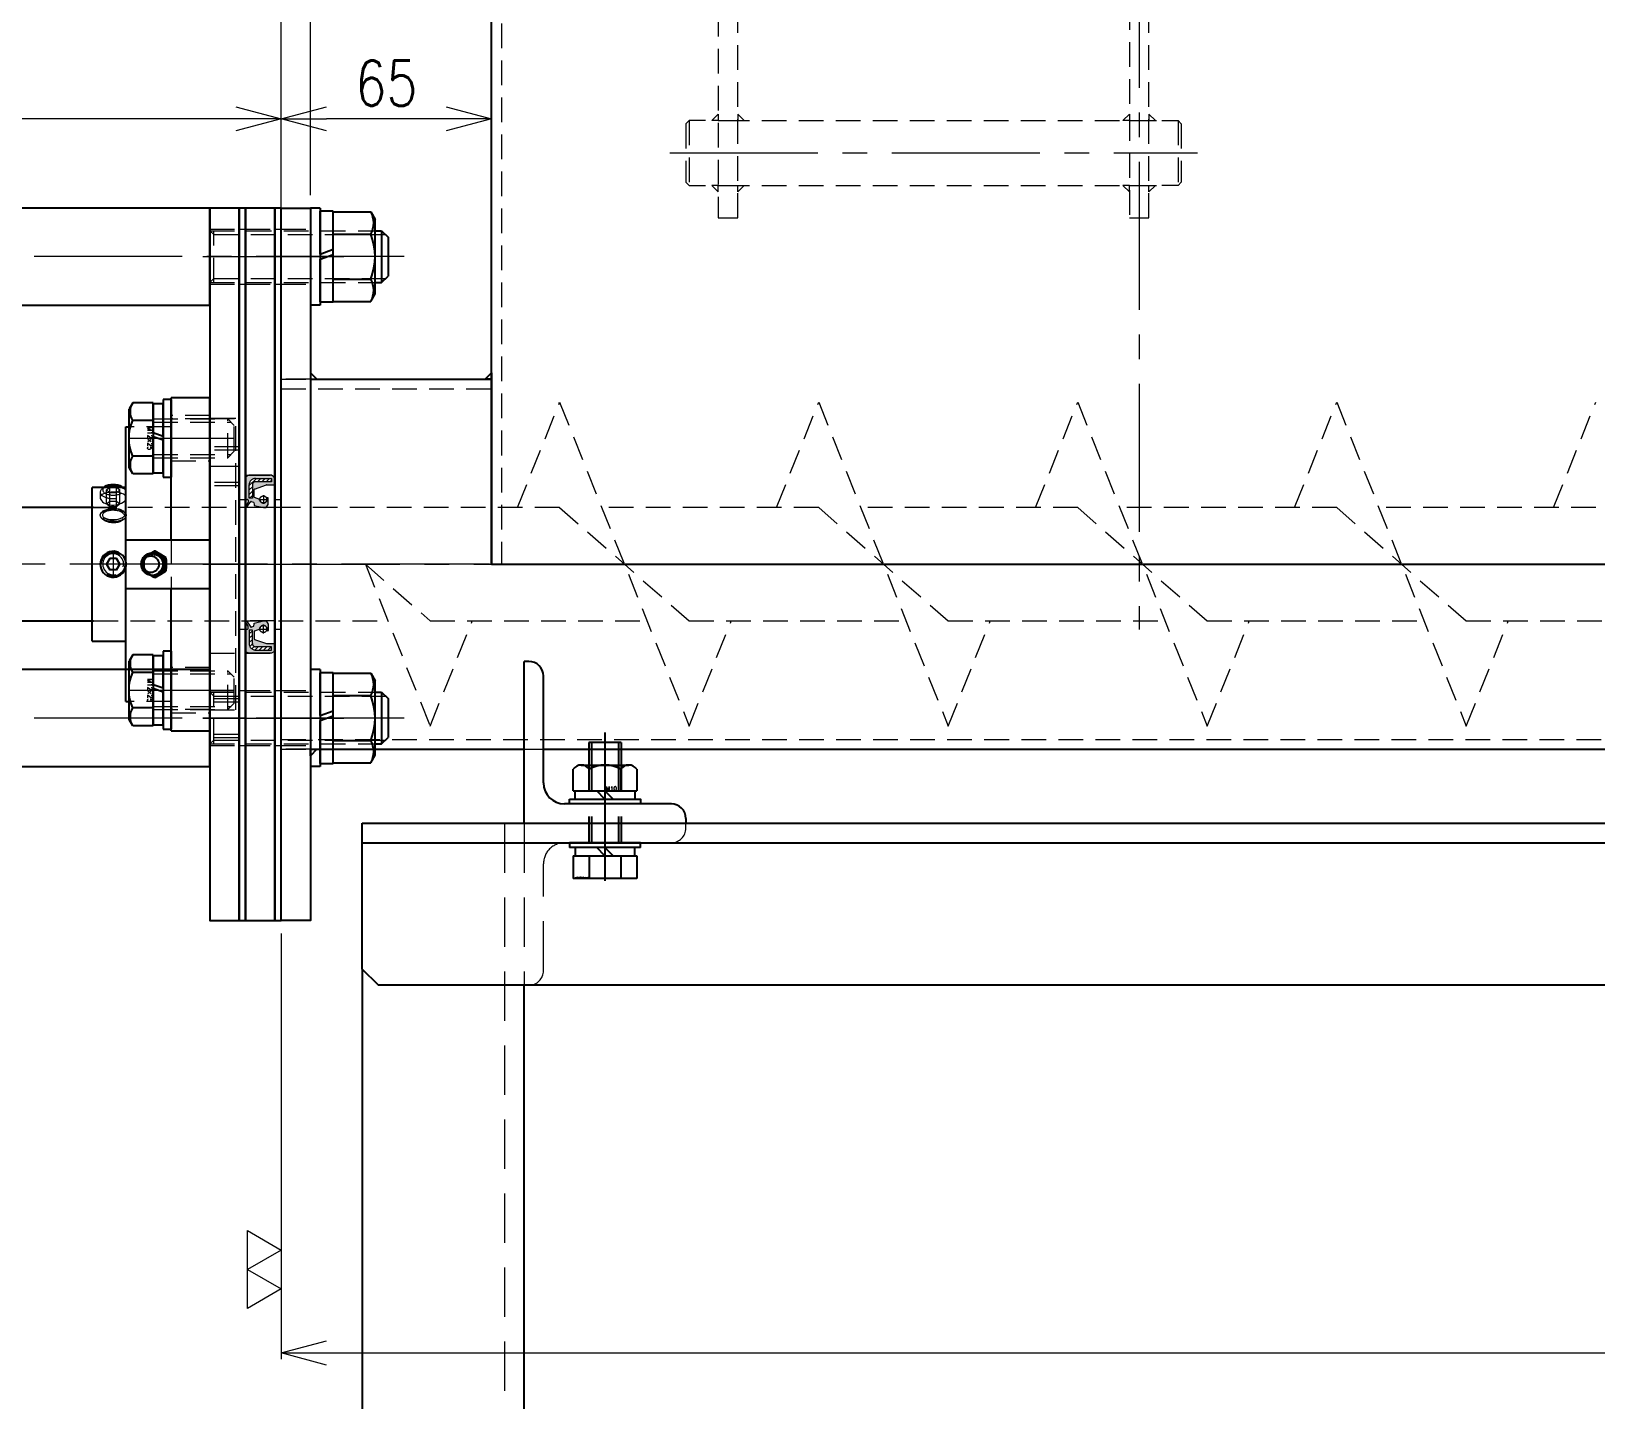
# Model space of a CAD drawing. Header units: millimetres. Extents: x 0 to 38884, y -3675 to 8056.
# Drawn here: x 25229.5 to 25712.7, y 6772.7 to 7195.3 of the extents above; entities that cross this region are included whole.
import ezdxf

# ---------------------------------------------------------------- set-up
doc = ezdxf.new("R2010")
doc.units = ezdxf.units.MM
doc.header["$LTSCALE"] = 2.4
doc.header["$PDMODE"] = 99
doc.header["$PDSIZE"] = 1
for name, pattern in [('CENTER2', [28.575, 19.05, -3.175, 3.175, -3.175]), ('HIDDEN', [9.525, 6.35, -3.175]), ('HIDDEN2', [4.7625, 3.175, -1.5875])]:
    doc.linetypes.add(name, pattern=pattern)
for name, color, linetype, lineweight in [('01_外形線', 7, 'Continuous', 25), ('02_細線', 5, 'Continuous', 13), ('03_かくれ線', 6, 'HIDDEN2', 13), ('04_HIDDEN', 2, 'HIDDEN', 13), ('04_中心線', 1, 'CENTER2', 9), ('05_CENTER', 4, 'CENTER2', 13), ('07_寸法線', 3, 'Continuous', 9)]:
    doc.layers.add(name, color=color, linetype=linetype, lineweight=lineweight)
doc.layers.add('10_DRAFT', color=8, linetype='Continuous', lineweight=0, plot=False)
doc.styles.add('KSS_TXT', font='txt.shx', dxfattribs={"bigfont": 'extfont2.shx'})
doc.styles.add('KSS_TXT_L', font='txt.shx', dxfattribs={"height": 3, "bigfont": 'extfont2.shx'})
doc.styles.get("Standard").update_dxf_attribs({"font": 'txt.shx', "bigfont": 'extfont2.shx'})
doc.styles.add('寸法用', font='simplex.shx', dxfattribs={"width": 0.8, "bigfont": '@extfont2.shx'})
doc.dimstyles.new('機械製図用', dxfattribs={"dimtxt": 3.5, "dimasz": 3.5, "dimexe": 2, "dimexo": 0, "dimgap": 1.2, "dimtad": 1, "dimdsep": 46, "dimtxsty": '寸法用', "dimblk": 'OPEN30', "dimcen": 0, "dimclrd": 256, "dimclre": 256, "dimclrt": 7, "dimazin": 2, "dimtm": 1e-09, "dimtfac": 0.75, "dimtmove": 0, "dimatfit": 3, "dimldrblk": 'OPEN30', "dimfxl": 1, "dimlwd": -1, "dimlwe": -1, "dimarcsym": 0})
pattern_1 = [(225, (33244.3847, 7432.2102), (0.67351921, -0.67351921), [])]

# ---------------------------------------------------------------- blocks, each defined once
blk = doc.blocks.new('_Open30')
at = {"color": 0, "linetype": 'ByBlock', "lineweight": -2}
for p, q in [((-1, 0.268), (0, 0)), ((0, 0), (-1, -0.268)), ((0, 0), (-1, 0))]:
    blk.add_line(p, q, dxfattribs=at)
blk = doc.blocks.new('*D1079')
at = {"layer": '07_寸法線', "transparency": 16777216}
for p, q in [((25371.71, 7271.13), (25371.71, 7166.26)), ((25306.71, 7140.72), (25306.71, 7170.26)), ((25357.71, 7168.26), (25320.71, 7168.26))]:
    blk.add_line(p, q, dxfattribs=at)
at = {"layer": 'Defpoints', "color": 0, "transparency": 16777216}
for p in [(25371.71, 7271.13), (25306.71, 7168.26), (25306.71, 7140.72)]:
    blk.add_point(p, dxfattribs=at)
at = {"layer": '07_寸法線', "transparency": 16777216, "xscale": 14, "yscale": 14, "zscale": 14, "rotation": 180}
blk.add_blockref('_Open30', (25306.71, 7168.26), dxfattribs=at)
at = {"layer": '07_寸法線', "transparency": 16777216, "xscale": 14, "yscale": 14, "zscale": 14}
blk.add_blockref('_Open30', (25371.71, 7168.26), dxfattribs=at)
at = {"layer": '07_寸法線', "color": 7, "transparency": 16777216, "insert": (25339.21, 7179.26), "char_height": 14, "attachment_point": 5, "style": '寸法用'}
blk.add_mtext('65', dxfattribs=at)
blk = doc.blocks.new('*D1097')
at = {"layer": '07_寸法線', "transparency": 16777216}
for p, q in [((24992.71, 7049.72), (24992.71, 7170.26)), ((25292.71, 7168.26), (25006.71, 7168.26)), ((25306.71, 7142.72), (25306.71, 7170.26))]:
    blk.add_line(p, q, dxfattribs=at)
at = {"layer": 'Defpoints', "color": 0, "transparency": 16777216}
for p in [(24992.71, 7168.26), (25306.71, 7140.72), (24992.71, 7047.72)]:
    blk.add_point(p, dxfattribs=at)
at = {"layer": '07_寸法線', "transparency": 16777216, "xscale": 14, "yscale": 14, "zscale": 14, "rotation": 180}
blk.add_blockref('_Open30', (24992.71, 7168.26), dxfattribs=at)
at = {"layer": '07_寸法線', "transparency": 16777216, "xscale": 14, "yscale": 14, "zscale": 14}
blk.add_blockref('_Open30', (25306.71, 7168.26), dxfattribs=at)
at = {"layer": '07_寸法線', "color": 7, "transparency": 16777216, "insert": (25149.71, 7179.26), "char_height": 14, "attachment_point": 5, "style": '寸法用'}
blk.add_mtext('314', dxfattribs=at)
blk = doc.blocks.new('A$C1A3C2C0C_1_1_1')
at = {"color": 0}
for p, q in [((-9.81, 11), (9.81, 11)), ((-9.81, 4), (-9.81, 11)), ((-4.91, 4), (-4.91, 11)), ((4.91, 4), (4.91, 11)), ((9.81, 4), (9.81, 11)), ((-11, 1.5), (11, 1.5)), ((-11, 1.5), (-11, 0)), ((9.81, 4), (-9.81, 4)), ((-9.25, 4), (-9.25, 1.5)), ((0, 1.5), (-2.5, 4)), ((0, 4), (2.5, 1.5)), ((9.25, 1.5), (9.25, 4)), ((11, 0), (11, 1.5)), ((-11, 0), (11, 0))]:
    blk.add_line(p, q, dxfattribs=at)
at = {"color": 0, "linetype": 'CENTER2'}
blk.add_line((0, -34), (0, 14), dxfattribs=at)
at = {"color": 0, "linetype": 'HIDDEN'}
for p, q in [((-5, -31), (-5, 0)), ((-4.19, -31), (-4.19, 0)), ((4.19, -31), (4.19, 0)), ((5, -31), (5, 0)), ((-5, -31), (5, -31))]:
    blk.add_line(p, q, dxfattribs=at)
at = {"layer": '10_DRAFT', "style": 'KSS_TXT_L'}
blk.add_text('BT-M10x35L,SW,PW', height=0.3, dxfattribs=at).set_placement((5.1, 10.66))
blk = doc.blocks.new('M10Nza_1_1_1')
at = {"color": 0}
for p, q in [((-9.8, 4), (-9.8, 10.69)), ((-7.35, 12), (7.35, 12)), ((-4.9, 4), (-4.9, 10.69)), ((4.9, 10.69), (4.9, 4)), ((9.8, 10.69), (9.8, 4)), ((-9.8, 4), (9.8, 4)), ((-9.2, 1.5), (-9.2, 4)), ((0, 1.5), (-2.5, 4)), ((0, 4), (2.5, 1.5)), ((9.2, 4), (9.2, 1.5))]:
    blk.add_line(p, q, dxfattribs=at)
at = {"color": 0, "linetype": 'CENTER2'}
blk.add_line((0, 12), (0, 0), dxfattribs=at)
at = {"color": 0}
blk.add_lwpolyline([(-11, 1.5), (11, 1.5), (11, 0), (-11, 0)], close=True, dxfattribs=at)
for centre, radius, start, end in [((-7.35, 9.06), 2.94, 33.626, 146.374), ((0, 2.2), 9.8, 60, 120), ((7.35, 9.06), 2.94, 33.626, 146.374)]:
    blk.add_arc(centre, radius, start, end, dxfattribs=at)
at = {"layer": '10_DRAFT', "style": 'KSS_TXT'}
blk.add_text('M10', height=1.25, dxfattribs=at).set_placement((0.26, 4.12))
blk = doc.blocks.new('KK015066_54_5_1')
for p, q in [((1.5, 50), (0, 50)), ((0, 0), (0, 50)), ((6, 12.5), (6, 45.5)), ((45.5, 6), (12.5, 6)), ((0, 0), (50, 0)), ((50, 1.5), (50, 0))]:
    blk.add_line(p, q)
for centre, radius, start, end in [((1.5, 45.5), 4.5, 0, 90), ((12.5, 12.5), 6.5, 180, 270), ((45.5, 1.5), 4.5, 0, 90)]:
    blk.add_arc(centre, radius, start, end)
at = {"flags": 3}
blk.add_attdef('PARAM', (0, 0), '', height=1, dxfattribs=at)
blk = doc.blocks.new('A$C524B3920_1')
at = {"color": 0}
for p, q in [((-675, -6), (325, -6)), ((-675, -45), (-675, -240)), ((-625, -240), (-625, -50))]:
    blk.add_line(p, q, dxfattribs=at)
blk.add_lwpolyline([(-675, 0), (325, 0), (325, -45), (320, -50), (-670, -50), (-675, -45)], close=True, dxfattribs=at)
at = {"layer": '04_HIDDEN'}
blk.add_line((-631, 0), (-631, -290), dxfattribs=at)
at = {"layer": '05_CENTER'}
blk.add_line((-600, -12.4), (-600, 6.43), dxfattribs=at)
at = {"layer": '04_HIDDEN', "rotation": 270}
blk.add_blockref('KK015066_54_5_1', (-625, 0), dxfattribs=at)
blk = doc.blocks.new('A$C741D14CE_1')
at = {"rotation": 180}
blk.add_blockref('A$C1A3C2C0C_1_1_1', (-600, -6), dxfattribs=at)
for name, p in [('M10Nza_1_1_1', (-600, 6)), ('A$C524B3920_1', (0, 0))]:
    blk.add_blockref(name, p)
blk = doc.blocks.new('A$C5B70685D_1')
at = {"color": 0}
for p, q in [((1.5, 50), (0, 50)), ((0, 0), (0, 50)), ((6, 12.5), (6, 45.5)), ((45.5, 6), (12.5, 6)), ((0, 0), (50, 0)), ((50, 1.5), (50, 0))]:
    blk.add_line(p, q, dxfattribs=at)
for centre, radius, start, end in [((1.5, 45.5), 4.5, 0, 90), ((12.5, 12.5), 6.5, 180, 270), ((45.5, 1.5), 4.5, 0, 90)]:
    blk.add_arc(centre, radius, start, end, dxfattribs=at)
blk = doc.blocks.new('*D1106')
at = {"layer": '07_寸法線', "transparency": 16777216}
for p, q in [((26471.71, 6921.72), (26471.71, 6785.2)), ((25306.71, 6916.72), (25306.71, 6785.2)), ((25320.71, 6787.2), (26457.71, 6787.2))]:
    blk.add_line(p, q, dxfattribs=at)
at = {"layer": 'Defpoints', "color": 0, "transparency": 16777216}
for p in [(26471.71, 6925.72), (25306.71, 6920.72), (26471.71, 6787.2)]:
    blk.add_point(p, dxfattribs=at)
at = {"layer": '07_寸法線', "transparency": 16777216, "xscale": 14, "yscale": 14, "zscale": 14, "rotation": 180}
blk.add_blockref('_Open30', (25306.71, 6787.2), dxfattribs=at)
at = {"layer": '07_寸法線', "transparency": 16777216, "xscale": 14, "yscale": 14, "zscale": 14}
blk.add_blockref('_Open30', (26471.71, 6787.2), dxfattribs=at)
at = {"layer": '07_寸法線', "color": 7, "transparency": 16777216, "insert": (25889.21, 6801.87), "char_height": 14, "attachment_point": 5, "style": '寸法用'}
blk.add_mtext('(1165)', dxfattribs=at)
blk = doc.blocks.new('p1ba02')
for p, q in [((-1.5, 2.6), (1.5, 2.6)), ((0, 0), (-1.5, 2.6)), ((1.5, 2.6), (0, 0)), ((3, 0), (1.5, 2.6)), ((1.5, 2.6), (4.5, 2.6)), ((4.5, 2.6), (3, 0))]:
    blk.add_line(p, q)
blk = doc.blocks.new('*D1115')
at = {"layer": '07_寸法線', "transparency": 16777216}
for p, q in [((25306.71, 7144.72), (25306.71, 7228.74)), ((25315.71, 7144.72), (25315.71, 7228.74)), ((25292.71, 7226.74), (25263.78, 7226.74)), ((25315.71, 7226.74), (25306.71, 7226.74)), ((25329.71, 7226.74), (25343.71, 7226.74))]:
    blk.add_line(p, q, dxfattribs=at)
at = {"layer": 'Defpoints', "color": 0, "transparency": 16777216}
for p in [(25306.71, 7226.74), (25306.71, 7140.72), (25315.71, 7140.72)]:
    blk.add_point(p, dxfattribs=at)
at = {"layer": '07_寸法線', "transparency": 16777216, "xscale": 14, "yscale": 14, "zscale": 14}
blk.add_blockref('_Open30', (25306.71, 7226.74), dxfattribs=at)
at = {"layer": '07_寸法線', "transparency": 16777216, "xscale": 14, "yscale": 14, "zscale": 14, "rotation": 180}
blk.add_blockref('_Open30', (25315.71, 7226.74), dxfattribs=at)
at = {"layer": '07_寸法線', "color": 7, "transparency": 16777216, "insert": (25271.25, 7237.74), "char_height": 14, "attachment_point": 5, "style": '寸法用'}
blk.add_mtext('9', dxfattribs=at)

msp = doc.modelspace()

# ---------------------------------------------------------------- hatches: boundary and pattern name
at = {"layer": '03_かくれ線', "transparency": 33554521}
h = msp.add_hatch(color=256, dxfattribs=at)
h.dxf.hatch_style = 1
h.paths.add_polyline_path([(25300.1122, 7050.719), (25298.4486, 7051.369, -0.30888362), (25298.385, 7051.4621), (25298.385, 7053.8141, -0.31906953), (25298.4521, 7053.9085), (25302.2122, 7055.219), (25304.6122, 7055.219, 0.41421356), (25304.7122, 7055.319), (25304.7122, 7057.219), (25304.5725, 7057.434), (25304.5725, 7057.619, 0.50513433), (25304.4429, 7057.7146), (25303.7378, 7058.2013, 0.15221583), (25303.681, 7058.219), (25296.7358, 7058.219, 0.11643382), (25296.6911, 7058.2085), (25295.7675, 7057.7467, 0.28407904), (25295.7122, 7057.6572), (25295.7122, 7050.819, 0.41421356), (25295.8122, 7050.719), (25296.2649, 7050.719, -0.41421356), (25296.5149, 7050.469), (25296.5149, 7049.8898), (25295.7122, 7048.4945), (25296.0047, 7048.219), (25297.3609, 7050.1008, -0.3459578), (25297.4797, 7050.135), (25298.1711, 7049.854, -0.2442226), (25298.2608, 7049.7488), (25298.385, 7049.2102), (25298.385, 7048.8811), (25301.2122, 7048.219), (25302.0497, 7048.219), (25302.6959, 7049.2093, 0.14557146), (25302.7122, 7049.2639), (25302.7122, 7051.1387, 0.41421356), (25302.6122, 7051.2387), (25302.1817, 7051.2387, -1.28211346)])
h.paths.add_polyline_path([(25297.8187, 7051.1042), (25296.8187, 7051.1042), (25296.8187, 7055.219, -0.41421356), (25298.8187, 7057.219), (25303.7622, 7057.219), (25303.7622, 7056.219), (25298.8187, 7056.219, 0.41421356), (25297.8187, 7055.219)], flags=16)
at = {"layer": '03_かくれ線'}
h = msp.add_hatch(dxfattribs=at)
h.set_pattern_fill('ANSI31', color=256, scale=0.3, angle=180)
h.set_pattern_definition(pattern_1)
h.paths.add_polyline_path([(25296.8187, 7055.219), (25296.8187, 7051.1042), (25297.8187, 7051.1042), (25297.8187, 7055.219, -0.41421356), (25298.8187, 7056.219), (25303.7622, 7056.219), (25303.7622, 7057.219), (25298.8187, 7057.219, 0.41421356)])
at = {"layer": '03_かくれ線', "transparency": 33554521}
h = msp.add_hatch(color=256, dxfattribs=at)
h.dxf.hatch_style = 1
h.paths.add_polyline_path([(25300.1122, 7010.719), (25298.4486, 7010.0691, 0.30888362), (25298.385, 7009.976), (25298.385, 7007.624, 0.31906953), (25298.4521, 7007.5296), (25302.2122, 7006.219), (25304.6122, 7006.219, -0.41421356), (25304.7122, 7006.119), (25304.7122, 7004.219), (25304.5725, 7004.0041), (25304.5725, 7003.819, -0.50513433), (25304.4429, 7003.7235), (25303.7378, 7003.2368, -0.15221583), (25303.681, 7003.219), (25296.7358, 7003.219, -0.11643382), (25296.6911, 7003.2296), (25295.7675, 7003.6914, -0.28407904), (25295.7122, 7003.7809), (25295.7122, 7010.619, -0.41421356), (25295.8122, 7010.719), (25296.2649, 7010.719, 0.41421356), (25296.5149, 7010.969), (25296.5149, 7011.5483), (25295.7122, 7012.9436), (25296.0047, 7013.219), (25297.3609, 7011.3373, 0.3459578), (25297.4797, 7011.3031), (25298.1711, 7011.5841, 0.2442226), (25298.2608, 7011.6893), (25298.385, 7012.2279), (25298.385, 7012.557), (25301.2122, 7013.219), (25302.0497, 7013.219), (25302.6959, 7012.2288, -0.14557146), (25302.7122, 7012.1742), (25302.7122, 7010.2994, -0.41421356), (25302.6122, 7010.1994), (25302.1817, 7010.1994, 1.28211346)])
h.paths.add_polyline_path([(25297.8187, 7010.3339), (25296.8187, 7010.3339), (25296.8187, 7006.219, 0.41421356), (25298.8187, 7004.219), (25303.7622, 7004.219), (25303.7622, 7005.219), (25298.8187, 7005.219, -0.41421356), (25297.8187, 7006.219)], flags=16)
at = {"layer": '03_かくれ線'}
h = msp.add_hatch(dxfattribs=at)
h.set_pattern_fill('ANSI31', color=256, scale=0.3, angle=180)
h.set_pattern_definition(pattern_1)
h.paths.add_polyline_path([(25296.8187, 7006.219), (25296.8187, 7010.3339), (25297.8187, 7010.3339), (25297.8187, 7006.219, 0.41421356), (25298.8187, 7005.219), (25303.7622, 7005.219), (25303.7622, 7004.219), (25298.8187, 7004.219, -0.41421356)])

# ---------------------------------------------------------------- linework, layer by layer
at = {"color": 0}
for p, q in [((25371.7122, 7030.719), (25371.7122, 7354.719)), ((25315.7122, 7087.869), (25371.7122, 7087.869)), ((25371.7122, 7030.719), (25771.7122, 7030.719)), ((25315.7122, 6973.569), (25381.7122, 6973.569)), ((25387.7122, 6973.569), (26325.7122, 6973.569))]:
    msp.add_line(p, q, dxfattribs=at)
for p, q in [((25248.7522, 7048.2195), (25186.1122, 7048.2195)), ((25186.1122, 7013.219), (25248.7522, 7013.219))]:
    msp.add_line(p, q)
for points in [[(25284.7122, 7140.719), (25134.7122, 7140.719), (25134.7122, 7110.719), (25284.7122, 7110.719)], [(25293.7122, 6920.719), (25293.7122, 7140.719), (25284.7122, 7140.719), (25284.7122, 6920.719)], [(25295.7122, 6920.719), (25295.7122, 7140.719), (25293.7122, 7140.719), (25293.7122, 6920.719)], [(25304.7122, 6920.719), (25304.7122, 7140.719), (25295.7122, 7140.719), (25295.7122, 6920.719)], [(25306.7122, 6920.719), (25306.7122, 7140.719), (25304.7122, 7140.719), (25304.7122, 6920.719)]]:
    msp.add_lwpolyline(points, close=True)
msp.add_lwpolyline([(25306.7122, 7140.719), (25315.7122, 7140.719), (25315.7122, 6920.719), (25306.7122, 6920.719)], close=True, dxfattribs=at)
msp.add_lwpolyline([(25306.7122, 7140.719), (25315.7122, 7140.719), (25315.7122, 6920.719), (25306.7122, 6920.719)], close=True, dxfattribs=at)
for points in [[(25335.7122, 7133.719), (25337.7122, 7133.719)], [(25337.7122, 7133.719), (25339.7122, 7131.719)], [(25337.7122, 7133.719), (25337.7122, 7117.719)], [(25339.7122, 7131.719), (25339.7122, 7119.719)], [(25335.7122, 7117.719), (25337.7122, 7117.719)], [(25337.7122, 7117.719), (25339.7122, 7119.719)], [(25371.7122, 7087.869), (25371.7122, 7030.719), (25771.7122, 7030.719), (25771.7122, 7087.869)]]:
    msp.add_lwpolyline(points)
at = {"color": 3}
for points in [[(25315.7122, 7087.869), (25317.7122, 7087.869), (25317.7122, 7087.869), (25315.7122, 7089.869)], [(25371.7122, 7087.869), (25369.7122, 7087.869), (25369.7122, 7087.869), (25371.7122, 7089.869)], [(25315.7122, 6973.569), (25317.7122, 6973.569), (25317.7122, 6973.569), (25315.7122, 6971.569)]]:
    msp.add_lwpolyline(points, close=True, dxfattribs=at)
at = {"transparency": 33554534}
msp.add_lwpolyline([(25284.7122, 6998.219), (25134.7122, 6998.219), (25134.7122, 6968.219), (25284.7122, 6968.219)], close=True, dxfattribs=at)
for points in [[(25335.7122, 6991.219), (25337.7122, 6991.219)], [(25337.7122, 6991.219), (25339.7122, 6989.219)], [(25337.7122, 6991.219), (25337.7122, 6975.219)], [(25339.7122, 6989.219), (25339.7122, 6977.219)], [(25335.7122, 6975.219), (25337.7122, 6975.219)], [(25337.7122, 6975.219), (25339.7122, 6977.219)]]:
    msp.add_lwpolyline(points, dxfattribs=at)
at = {"layer": '01_外形線'}
for points in [[(25315.7122, 7140.719), (25315.7122, 7110.719)], [(25318.7122, 7140.719), (25315.7122, 7140.719)], [(25318.7122, 7140.719), (25318.7122, 7110.719)], [(25318.7122, 7126.519), (25318.7122, 7139.719)], [(25322.7122, 7139.719), (25318.7122, 7139.719)], [(25322.7122, 7127.9749), (25322.7122, 7139.719)], [(25322.7122, 7111.8626), (25322.7122, 7139.5754)], [(25322.7122, 7139.5754), (25334.3517, 7139.5754)], [(25334.3517, 7139.5754), (25335.7122, 7137.219)], [(25335.7122, 7114.219), (25335.7122, 7137.219)], [(25322.7122, 7132.6472), (25334.3517, 7132.6472)], [(25318.7122, 7126.519), (25322.7122, 7127.9749)], [(25318.7122, 7124.919), (25322.7122, 7126.3749)], [(25318.7122, 7111.719), (25318.7122, 7124.919)], [(25322.7122, 7111.719), (25322.7122, 7126.3749)], [(25322.7122, 7118.7908), (25334.3517, 7118.7908)], [(25334.3517, 7111.8626), (25335.7122, 7114.219)], [(25318.7122, 7110.719), (25315.7122, 7110.719)], [(25318.7122, 7111.719), (25322.7122, 7111.719)], [(25322.7122, 7111.8626), (25334.3517, 7111.8626)], [(25260.8494, 7080.5796), (25259.7122, 7078.6099)], [(25267.2122, 7080.5796), (25260.8494, 7080.5796)], [(25267.2122, 7080.5796), (25267.2122, 7058.6403)], [(25267.2122, 7071.3018), (25267.2122, 7080.3599)], [(25267.2122, 7080.3599), (25270.2122, 7080.3599)], [(25272.7122, 7081.6099), (25270.2122, 7081.6099)], [(25270.2122, 7081.6099), (25270.2122, 7057.6099)], [(25270.2122, 7070.2099), (25270.2122, 7080.3599)], [(25272.7122, 7038.219), (25272.7122, 7082.1099)], [(25284.7122, 7082.1099), (25272.7122, 7082.1099)], [(25272.7122, 7081.6099), (25272.7122, 7057.6099)], [(25284.7122, 6979.3282), (25284.7122, 7082.1099)], [(25259.7122, 7060.6099), (25259.7122, 7078.6099)], [(25267.2122, 7075.0947), (25260.8494, 7075.0947)], [(25258.7122, 6988.319), (25258.7122, 7073.119)], [(25258.7122, 7073.119), (25259.7122, 7073.119)], [(25270.2122, 7070.2099), (25267.2122, 7071.3018)], [(25267.2122, 7058.8599), (25267.2122, 7070.1018)], [(25270.2122, 7069.0099), (25267.2122, 7070.1018)], [(25270.2122, 7058.8599), (25270.2122, 7069.0099)], [(25260.8494, 7058.6403), (25259.7122, 7060.6099)], [(25267.2122, 7064.1251), (25260.8494, 7064.1251)], [(25267.2122, 7058.6403), (25260.8494, 7058.6403)], [(25270.2122, 7058.8599), (25267.2122, 7058.8599)], [(25270.2122, 7057.6099), (25272.7122, 7057.6099)], [(25248.3122, 7006.994), (25248.3122, 7054.444)], [(25258.7122, 7054.444), (25248.3122, 7054.444)], [(25251.9491, 7054.444), (25251.5462, 7054.1592)], [(25252.1725, 7054.602), (25251.9491, 7054.444)], [(25257.6753, 7054.444), (25257.4519, 7054.602)], [(25258.0782, 7054.1592), (25257.6753, 7054.444)], [(25258.7122, 7038.219), (25284.7122, 7038.219)], [(25253.8018, 7032.469), (25252.7915, 7030.719)], [(25252.7915, 7030.719), (25253.8018, 7028.969)], [(25255.8226, 7032.469), (25253.8018, 7032.469)], [(25256.8329, 7030.719), (25255.8226, 7032.469)], [(25255.8226, 7028.969), (25256.8329, 7030.719)], [(25263.9417, 7030.719), (25263.9456, 7031.2474)], [(25263.986, 7032.5327), (25263.996, 7032.7398)], [(25263.996, 7032.7398), (25264.2448, 7032.8942)], [(25266.3196, 7034.1291), (25267.4428, 7034.7605)], [(25267.4428, 7034.7605), (25269.1119, 7033.7501)], [(25267.7579, 7034.7605), (25267.4428, 7034.7605)], [(25269.5356, 7033.7501), (25267.7579, 7034.7605)], [(25269.1119, 7033.7501), (25270.8896, 7032.7398)], [(25271.2047, 7032.7398), (25269.5356, 7033.7501)], [(25270.8896, 7032.7398), (25270.8674, 7032.2481), (25270.8502, 7031.7498), (25270.8392, 7031.2361), (25270.8353, 7030.719)], [(25270.8353, 7030.719), (25270.8356, 7030.5754), (25270.8407, 7030.1038), (25270.8518, 7029.6354), (25270.8896, 7028.6983)], [(25271.2047, 7032.7398), (25270.8896, 7032.7398)], [(25271.259, 7030.719), (25271.2587, 7030.8627), (25271.2536, 7031.3343), (25271.2426, 7031.8027), (25271.2047, 7032.7398)], [(25271.2047, 7028.6983), (25271.227, 7029.19), (25271.2441, 7029.6883), (25271.2552, 7030.202), (25271.259, 7030.719)], [(25255.8226, 7028.969), (25253.8018, 7028.969)], [(25263.996, 7028.6983), (25263.9858, 7028.9084)], [(25264.2403, 7028.5467), (25263.996, 7028.6983)], [(25266.3215, 7027.3079), (25265.6651, 7027.688)], [(25267.4428, 7026.6776), (25266.3215, 7027.3079)], [(25269.1119, 7027.688), (25267.4428, 7026.6776)], [(25267.7579, 7026.6776), (25267.4428, 7026.6776)], [(25267.7579, 7026.6776), (25269.5356, 7027.688)], [(25270.8896, 7028.6983), (25269.1119, 7027.688)], [(25269.5356, 7027.688), (25271.2047, 7028.6983)], [(25271.2047, 7028.6983), (25270.8896, 7028.6983)], [(25258.7122, 7023.219), (25284.7122, 7023.219)], [(25272.7122, 6979.3282), (25272.7122, 7023.219)], [(25248.3122, 7006.994), (25258.7122, 7006.994)], [(25260.8494, 7002.7978), (25259.7122, 7000.8282)], [(25267.2122, 7002.7978), (25260.8494, 7002.7978)], [(25267.2122, 7002.7978), (25267.2122, 6980.8585)], [(25267.2122, 6993.5201), (25267.2122, 7002.5782)], [(25267.2122, 7002.5782), (25270.2122, 7002.5782)], [(25272.7122, 7003.8282), (25270.2122, 7003.8282)], [(25270.2122, 7003.8282), (25270.2122, 6979.8282)], [(25270.2122, 6992.4282), (25270.2122, 7002.5782)], [(25272.7122, 7003.8282), (25272.7122, 6979.8282)], [(25259.7122, 6982.8282), (25259.7122, 7000.8282)], [(25267.2122, 6997.313), (25260.8494, 6997.313)], [(25270.2122, 6992.4282), (25267.2122, 6993.5201)], [(25267.2122, 6981.0782), (25267.2122, 6992.3201)], [(25270.2122, 6991.2282), (25267.2122, 6992.3201)], [(25258.7122, 6988.319), (25259.7122, 6988.319)], [(25270.2122, 6981.0782), (25270.2122, 6991.2282)], [(25260.8494, 6980.8585), (25259.7122, 6982.8282)], [(25267.2122, 6986.3434), (25260.8494, 6986.3434)], [(25267.2122, 6980.8585), (25260.8494, 6980.8585)], [(25270.2122, 6981.0782), (25267.2122, 6981.0782)], [(25270.2122, 6979.8282), (25272.7122, 6979.8282)], [(25272.7122, 6979.3282), (25284.7122, 6979.3282)]]:
    msp.add_lwpolyline(points, dxfattribs=at)
for points in [[(25334.3517, 7132.6472, 0.26794907), (25334.3517, 7139.5754)], [(25334.3517, 7118.7908, 0.19636667), (25334.3517, 7132.6472)], [(25334.3517, 7111.8626, 0.26794907), (25334.3517, 7118.7908)], [(25260.8494, 7075.0947, -0.26794908), (25260.8494, 7080.5796)], [(25260.8494, 7064.1251, -0.20733158), (25260.8494, 7075.0947)], [(25260.8494, 7058.6403, -0.26794908), (25260.8494, 7064.1251)], [(25258.7122, 7031.6079, 8.88819442), (25258.7122, 7029.8302)], [(25258.7122, 7029.8302, 0.11250879), (25258.7122, 7031.6079)], [(25260.8494, 6997.313, -0.26794908), (25260.8494, 7002.7978)], [(25260.8494, 6986.3434, -0.20733158), (25260.8494, 6997.313)], [(25260.8494, 6980.8585, -0.26794908), (25260.8494, 6986.3434)]]:
    msp.add_lwpolyline(points, format="xyb", dxfattribs=at)
at = {"layer": '01_外形線', "transparency": 33554534}
for points in [[(25315.7122, 6998.219), (25315.7122, 6968.219)], [(25318.7122, 6998.219), (25315.7122, 6998.219)], [(25318.7122, 6998.219), (25318.7122, 6968.219)], [(25318.7122, 6984.019), (25318.7122, 6997.219)], [(25322.7122, 6997.219), (25318.7122, 6997.219)], [(25322.7122, 6985.4749), (25322.7122, 6997.219)], [(25322.7122, 6969.3626), (25322.7122, 6997.0754)], [(25322.7122, 6997.0754), (25334.3517, 6997.0754)], [(25334.3517, 6997.0754), (25335.7122, 6994.719)], [(25335.7122, 6971.719), (25335.7122, 6994.719)], [(25322.7122, 6990.1472), (25334.3517, 6990.1472)], [(25318.7122, 6984.019), (25322.7122, 6985.4749)], [(25318.7122, 6982.419), (25322.7122, 6983.8749)], [(25318.7122, 6969.219), (25318.7122, 6982.419)], [(25322.7122, 6969.219), (25322.7122, 6983.8749)], [(25322.7122, 6976.2908), (25334.3517, 6976.2908)], [(25318.7122, 6968.219), (25315.7122, 6968.219)], [(25318.7122, 6969.219), (25322.7122, 6969.219)], [(25322.7122, 6969.3626), (25334.3517, 6969.3626)], [(25334.3517, 6969.3626), (25335.7122, 6971.719)]]:
    msp.add_lwpolyline(points, dxfattribs=at)
for points in [[(25334.3517, 6990.1472, 0.26794907), (25334.3517, 6997.0754)], [(25334.3517, 6976.2908, 0.19636667), (25334.3517, 6990.1472)], [(25334.3517, 6969.3626, 0.26794907), (25334.3517, 6976.2908)]]:
    msp.add_lwpolyline(points, format="xyb", dxfattribs=at)
at = {"layer": '01_外形線'}
for centre, major_axis, ratio, start_param, end_param in [((25254.8122, 7053.0045), (-4, 0), 0.5, 3.94508398, 5.47969398), ((25254.8122, 7053.6687), (-3.233, 0), 0.5, 3.75707236, 5.6677056), ((25267.3885, 7030.719), (0, -3.5), 0.98480775, 2.61799388, 3.29293182), ((25267.3885, 7030.719), (0, -3.5), 0.98480775, 1.57079633, 2.61799388), ((25267.3885, 7030.719), (0, -3.5), 0.98480775, 0.52359878, 1.57079633), ((25267.3885, 7030.719), (0, -3.5), 0.98480775, 6.13184614, 6.80678408)]:
    msp.add_ellipse(centre, major_axis=major_axis, ratio=ratio, start_param=start_param, end_param=end_param, dxfattribs=at)
for centre, major_axis in [((25266.8745, 7030.719), (0, 3.46)), ((25266.4056, 7030.719), (0, 2.56))]:
    msp.add_ellipse(centre, major_axis=major_axis, ratio=0.98480775, dxfattribs=at)
at = {"layer": '02_細線'}
for points in [[(25335.7122, 7132.519), (25338.9122, 7132.519)], [(25335.7122, 7118.919), (25338.9122, 7118.919)]]:
    msp.add_lwpolyline(points, dxfattribs=at)
msp.add_lwpolyline([(25257.935, 7029.8823, 3.73205081), (25255.649, 7027.5962)], format="xyb", dxfattribs=at)
at = {"layer": '02_細線', "transparency": 33554534}
for points in [[(25335.7122, 6990.019), (25338.9122, 6990.019)], [(25335.7122, 6976.419), (25338.9122, 6976.419)]]:
    msp.add_lwpolyline(points, dxfattribs=at)
at = {"layer": '03_かくれ線'}
for p, q in [((25374.7122, 7357.719), (25374.7122, 7030.719)), ((25432.7122, 7167.719), (25431.7122, 7166.719)), ((25431.7122, 7166.719), (25431.7122, 7148.719)), ((25437.7122, 7167.719), (25432.7122, 7167.719)), ((25432.7122, 7167.719), (25432.7122, 7147.719)), ((25443.7122, 7167.719), (25579.7122, 7167.719)), ((25578.7105, 7167.719), (25583.7105, 7167.719)), ((25583.7105, 7167.719), (25584.7105, 7166.719)), ((25583.7105, 7167.719), (25583.7105, 7147.719)), ((25584.7105, 7166.719), (25584.7105, 7148.719)), ((25431.7122, 7148.719), (25432.7122, 7147.719)), ((25432.7122, 7147.719), (25437.7122, 7147.719)), ((25443.7122, 7147.719), (25579.7122, 7147.719)), ((25583.7105, 7147.719), (25578.7105, 7147.719)), ((25584.7105, 7148.719), (25583.7105, 7147.719)), ((25284.7122, 7134.219), (25293.7122, 7134.219)), ((25293.7122, 7134.219), (25295.7122, 7134.219)), ((25295.7122, 7134.219), (25304.7122, 7134.219)), ((25304.7122, 7134.219), (25306.7122, 7134.219)), ((25306.7122, 7134.219), (25315.7122, 7134.219)), ((25306.7122, 7134.219), (25315.7122, 7134.219)), ((25284.7122, 7117.219), (25293.7122, 7117.219)), ((25293.7122, 7117.219), (25295.7122, 7117.219)), ((25295.7122, 7117.219), (25304.7122, 7117.219)), ((25304.7122, 7117.219), (25306.7122, 7117.219)), ((25306.7122, 7117.219), (25315.7122, 7117.219)), ((25306.7122, 7117.219), (25315.7122, 7117.219)), ((25315.7122, 7087.869), (25306.7122, 7087.869)), ((25306.7122, 7087.869), (25306.7122, 6973.569)), ((25315.7122, 7087.869), (25306.7122, 7087.869)), ((25306.7122, 7087.869), (25315.7122, 7087.869)), ((25306.7122, 7084.869), (25371.7122, 7084.869)), ((25379.7145, 7048.2193), (25392.7144, 7080.719)), ((25392.7144, 7080.719), (25432.7145, 6980.719)), ((25459.7145, 7048.219), (25472.7145, 7080.719)), ((25472.7145, 7080.719), (25512.7145, 6980.719)), ((25539.7145, 7048.219), (25552.7145, 7080.719)), ((25552.7145, 7080.719), (25592.7146, 6980.719)), ((25619.7146, 7048.219), (25632.7146, 7080.719)), ((25632.7146, 7080.719), (25672.7147, 6980.719)), ((25699.7148, 7048.2193), (25712.7147, 7080.719)), ((25284.7122, 7075.719), (25293.7122, 7075.719)), ((25293.7122, 7066.9415), (25284.7122, 7066.9415)), ((25293.7122, 7065.9415), (25284.7122, 7065.9415)), ((25293.7122, 7055.9415), (25284.7122, 7055.9415)), ((25293.7122, 7054.9415), (25284.7122, 7054.9415)), ((25295.7122, 7058.219), (25304.7122, 7058.219)), ((25293.7122, 7050.719), (25295.7122, 7050.719)), ((25304.7122, 7050.719), (25306.7122, 7050.719)), ((25392.7144, 7048.2195), (25248.7522, 7048.2195)), ((25392.7144, 7048.2195), (25432.7144, 7013.2192)), ((25472.7145, 7048.2196), (25512.7145, 7013.2194)), ((25552.7145, 7048.2195), (25592.7145, 7013.2192)), ((25632.7146, 7048.2193), (25672.7146, 7013.219)), ((25332.7143, 7030.7192), (25352.7143, 7013.219)), ((25332.7144, 7030.7189), (25352.7144, 6980.719)), ((25248.7522, 7013.219), (25339.7144, 7013.219)), ((25352.7144, 6980.719), (25365.7144, 7013.219)), ((25432.7145, 6980.719), (25445.7145, 7013.219)), ((25512.7145, 6980.719), (25525.7145, 7013.219)), ((25592.7146, 6980.719), (25605.7146, 7013.219)), ((25672.7147, 6980.719), (25685.7148, 7013.2192)), ((25293.7122, 7010.719), (25295.7122, 7010.719)), ((25304.7122, 7010.719), (25306.7122, 7010.719)), ((25284.7122, 7003.219), (25293.7122, 7003.219)), ((25295.7122, 7003.219), (25304.7122, 7003.219)), ((25284.7122, 6991.719), (25293.7122, 6991.719)), ((25293.7122, 6989.1597), (25284.7122, 6989.1597)), ((25293.7122, 6988.1597), (25284.7122, 6988.1597)), ((25293.7122, 6991.719), (25295.7122, 6991.719)), ((25295.7122, 6991.719), (25304.7122, 6991.719)), ((25304.7122, 6991.719), (25306.7122, 6991.719)), ((25306.7122, 6991.719), (25315.7122, 6991.719)), ((25306.7122, 6991.719), (25315.7122, 6991.719)), ((25284.7122, 6985.719), (25293.7122, 6985.719)), ((25293.7122, 6978.1597), (25284.7122, 6978.1597)), ((25293.7122, 6977.1597), (25284.7122, 6977.1597)), ((25284.7122, 6974.719), (25293.7122, 6974.719)), ((25293.7122, 6974.719), (25295.7122, 6974.719)), ((25295.7122, 6974.719), (25304.7122, 6974.719)), ((25304.7122, 6974.719), (25306.7122, 6974.719)), ((25306.7122, 6976.569), (26467.7122, 6976.569)), ((25306.7122, 6974.719), (25315.7122, 6974.719)), ((25306.7122, 6974.719), (25315.7122, 6974.719)), ((25315.7122, 6973.569), (25306.7122, 6973.569)), ((25315.7122, 6973.569), (25306.7122, 6973.569)), ((25306.7122, 6973.569), (25315.7122, 6973.569)), ((25381.7122, 6973.569), (25387.7122, 6973.569))]:
    msp.add_line(p, q, dxfattribs=at)
for points in [[(25574.7104, 7137.719), (25574.7122, 7397.719), (25568.7122, 7397.719), (25568.7104, 7137.719)], [(25447.7122, 7137.719), (25447.7122, 7292.719), (25441.7122, 7292.719), (25441.7122, 7137.719)], [(25441.7122, 7167.719), (25439.7122, 7167.719), (25439.7122, 7167.719), (25441.7122, 7169.719)], [(25447.7122, 7167.719), (25449.7122, 7167.719), (25449.7122, 7167.719), (25447.7122, 7169.719)], [(25568.7104, 7167.719), (25566.7104, 7167.719), (25566.7104, 7167.719), (25568.7104, 7169.719)], [(25574.7104, 7167.719), (25576.7104, 7167.719), (25576.7104, 7167.719), (25574.7104, 7169.719)], [(25441.7122, 7147.719), (25439.7122, 7147.719), (25439.7122, 7147.719), (25441.7122, 7145.719)], [(25447.7122, 7147.719), (25449.7122, 7147.719), (25449.7122, 7147.719), (25447.7122, 7145.719)], [(25568.7104, 7147.719), (25566.7104, 7147.719), (25566.7104, 7147.719), (25568.7104, 7145.719)], [(25574.7104, 7147.719), (25576.7104, 7147.719), (25576.7104, 7147.719), (25574.7104, 7145.719)]]:
    msp.add_lwpolyline(points, close=True, dxfattribs=at)
for points in [[(25441.7122, 7167.719), (25447.7122, 7167.719)], [(25568.7104, 7167.719), (25574.7104, 7167.719)], [(25441.7122, 7147.719), (25447.7122, 7147.719)], [(25568.7104, 7147.719), (25574.7104, 7147.719)], [(25285.9122, 7132.519), (25284.7122, 7133.719)], [(25284.7122, 7133.719), (25335.7122, 7133.719)], [(25285.9122, 7117.719), (25285.9122, 7133.719)], [(25285.9122, 7132.519), (25335.7122, 7132.519)], [(25285.9122, 7118.919), (25284.7122, 7117.719)], [(25284.7122, 7117.719), (25335.7122, 7117.719)], [(25285.9122, 7118.919), (25335.7122, 7118.919)], [(25267.2122, 7075.6099), (25290.2122, 7075.6099)], [(25267.2122, 7074.6099), (25291.2122, 7074.6099)], [(25284.7122, 7076.6099), (25272.7122, 7076.6099)], [(25284.7122, 7075.6126), (25272.7122, 7075.6126)], [(25292.7122, 7075.719), (25284.7122, 7075.719)], [(25290.2122, 7075.6099), (25292.2122, 7073.6099)], [(25290.2122, 7063.6099), (25290.2122, 7075.6099)], [(25292.7122, 6985.719), (25292.7122, 7075.719)], [(25272.7122, 7073.119), (25259.7122, 7073.119)], [(25292.2122, 7065.6099), (25292.2122, 7073.6099)], [(25267.2122, 7064.6099), (25291.2122, 7064.6099)], [(25290.2122, 7063.6099), (25292.2122, 7065.6099)], [(25267.2122, 7063.6099), (25290.2122, 7063.6099)], [(25272.7122, 7062.6099), (25284.7122, 7062.6099)], [(25250.8122, 7053.0045), (25250.8122, 7051.2636)], [(25254.8122, 7052.9714), (25254.1461, 7052.9516), (25253.4989, 7052.8924), (25252.8895, 7052.7934), (25252.3338, 7052.6546), (25251.8435, 7052.474), (25251.4363, 7052.2541), (25251.1233, 7051.9945), (25250.9149, 7051.7011), (25250.8196, 7051.3823), (25250.8122, 7051.2657)], [(25250.8122, 7051.2657), (25250.836, 7051.044), (25250.9635, 7050.6996), (25251.1963, 7050.3568), (25251.5309, 7050.0263), (25251.9556, 7049.722), (25252.4667, 7049.4532), (25253.0444, 7049.2351), (25253.6743, 7049.0783), (25254.3372, 7048.9897), (25255.0058, 7048.9747), (25255.6689, 7049.0314), (25256.3033, 7049.157), (25256.8963, 7049.3445), (25257.4358, 7049.589), (25257.9023, 7049.8775), (25258.2856, 7050.2021), (25258.5706, 7050.5467), (25258.7468, 7050.897), (25258.8119, 7051.2424), (25258.8122, 7051.2654)], [(25252.7915, 7053.6687), (25253.8018, 7054.5437)], [(25252.7915, 7049.3386), (25252.7915, 7053.6687)], [(25253.8018, 7052.7937), (25252.7915, 7053.6687)], [(25252.7915, 7049.3386), (25253.8018, 7050.2136)], [(25255.8226, 7054.5437), (25253.8018, 7054.5437)], [(25253.8018, 7048.4636), (25253.8018, 7054.5437)], [(25255.8226, 7052.7937), (25253.8018, 7052.7937)], [(25253.8018, 7050.2136), (25255.8226, 7050.2136)], [(25258.8122, 7051.2654), (25258.7636, 7051.5678), (25258.6065, 7051.8693), (25258.3441, 7052.1395), (25257.9852, 7052.3748), (25257.5327, 7052.5739), (25257.0041, 7052.7331), (25256.4084, 7052.8522), (25255.7666, 7052.9305), (25255.2929, 7052.9611), (25254.8122, 7052.9714)], [(25255.8226, 7054.5437), (25256.8329, 7053.6687)], [(25255.8226, 7048.4636), (25255.8226, 7054.5437)], [(25256.8329, 7053.6687), (25255.8226, 7052.7937)], [(25255.8226, 7050.2136), (25256.8329, 7049.3386)], [(25256.8329, 7049.3386), (25256.8329, 7053.6687)], [(25258.8122, 7051.265), (25258.8122, 7053.0045)], [(25248.3122, 7048.219), (25258.7122, 7048.219)], [(25250.8122, 7045.8745), (25250.8678, 7046.1944), (25251.031, 7046.4847), (25251.298, 7046.7388), (25251.6598, 7046.9548), (25252.1151, 7047.1338), (25252.6458, 7047.2734), (25253.2463, 7047.3757), (25253.8929, 7047.4412), (25254.5561, 7047.4708), (25255.2267, 7047.4669), (25255.872, 7047.4303), (25256.4879, 7047.3605), (25257.062, 7047.2549), (25257.5746, 7047.1124), (25258.0211, 7046.9264), (25258.3773, 7046.6998), (25258.6322, 7046.4321), (25258.7264, 7046.2697)], [(25258.7169, 7045.4219), (25258.5458, 7045.1062), (25258.2619, 7044.7604), (25257.8792, 7044.4269), (25257.4129, 7044.1246), (25256.8626, 7043.8628), (25256.2528, 7043.6601), (25255.6037, 7043.5291), (25254.9311, 7043.4745), (25254.2711, 7043.4995), (25253.6264, 7043.5989), (25253.0179, 7043.7677), (25252.4584, 7043.9964), (25251.9528, 7044.2814), (25251.5266, 7044.6045), (25251.1883, 7044.9571), (25250.9535, 7045.3202), (25250.8479, 7045.6016), (25250.8122, 7045.8745)], [(25251.8593, 7047.2506), (25251.5462, 7047.0292)], [(25251.8593, 7045.1626), (25252.1725, 7044.9412)], [(25253.8018, 7048.4636), (25252.7915, 7049.3386)], [(25255.8226, 7048.4636), (25253.8018, 7048.4636)], [(25256.8329, 7049.3386), (25255.8226, 7048.4636)], [(25257.4519, 7044.9412), (25257.7651, 7045.1626)], [(25258.0782, 7047.0292), (25257.7651, 7047.2506)], [(25258.8122, 7045.8745), (25258.7916, 7045.6682), (25258.7305, 7045.4563), (25258.7169, 7045.4219)], [(25258.7264, 7046.2697), (25258.7781, 7046.1284), (25258.8122, 7045.8745)], [(25304.7122, 7048.219), (25295.7122, 7048.219)], [(25472.7144, 7048.2193), (25405.7143, 7048.2193)], [(25552.7144, 7048.2193), (25485.7144, 7048.2193)], [(25632.7145, 7048.2193), (25565.7145, 7048.2193)], [(25712.7146, 7048.2193), (25645.7146, 7048.2193)], [(25272.7122, 7038.219), (25272.7122, 7023.219)], [(25263.9858, 7028.9084), (25263.9737, 7029.19), (25263.9566, 7029.6883), (25263.9455, 7030.202), (25263.9417, 7030.719)], [(25263.9456, 7031.2474), (25263.9471, 7031.3343), (25263.9581, 7031.8027), (25263.986, 7032.5327)], [(25264.3111, 7032.7398), (25263.996, 7032.7398)], [(25264.2448, 7032.8942), (25265.6651, 7033.7501)], [(25266.0888, 7033.7501), (25264.3111, 7032.7398)], [(25264.3111, 7032.7398), (25264.3333, 7032.2481), (25264.3505, 7031.7498), (25264.3615, 7031.2361), (25264.3654, 7030.719)], [(25264.3654, 7030.719), (25264.3651, 7030.5754), (25264.36, 7030.1038), (25264.3489, 7029.6354), (25264.3111, 7028.6983)], [(25265.6651, 7033.7501), (25266.3196, 7034.1291)], [(25267.7579, 7034.7605), (25266.0888, 7033.7501)], [(25264.3111, 7028.6983), (25263.996, 7028.6983)], [(25265.6651, 7027.688), (25264.2403, 7028.5467)], [(25264.3111, 7028.6983), (25266.0888, 7027.688)], [(25266.0888, 7027.688), (25267.7579, 7026.6776)], [(25248.3122, 7013.219), (25258.7122, 7013.219)], [(25304.7122, 7013.219), (25295.7122, 7013.219)], [(25352.7143, 7013.219), (25419.7144, 7013.219)], [(25432.7144, 7013.2192), (25499.7145, 7013.219)], [(25512.7145, 7013.219), (25579.7146, 7013.219)], [(25592.7146, 7013.219), (25659.7147, 7013.219)], [(25672.7144, 7013.2192), (25739.7148, 7013.219)], [(25267.2122, 6997.8282), (25290.2122, 6997.8282)], [(25267.2122, 6996.8282), (25291.2122, 6996.8282)], [(25284.7122, 6998.8282), (25272.7122, 6998.8282)], [(25290.2122, 6997.8282), (25292.2122, 6995.8282)], [(25290.2122, 6985.8282), (25290.2122, 6997.8282)], [(25292.2122, 6987.8282), (25292.2122, 6995.8282)], [(25272.7122, 6988.319), (25259.7122, 6988.319)], [(25290.2122, 6985.8282), (25292.2122, 6987.8282)], [(25267.2122, 6986.8282), (25291.2122, 6986.8282)], [(25267.2122, 6985.8282), (25290.2122, 6985.8282)], [(25284.7122, 6985.8255), (25272.7122, 6985.8255)], [(25272.7122, 6984.8282), (25284.7122, 6984.8282)], [(25284.7122, 6985.719), (25292.7122, 6985.719)]]:
    msp.add_lwpolyline(points, dxfattribs=at)
for points in [[(25298.385, 7048.8811), (25301.2122, 7048.219), (25302.0497, 7048.219), (25302.6959, 7049.2093, 0.14557146), (25302.7122, 7049.2639), (25302.7122, 7051.1387, 0.41421356), (25302.6122, 7051.2387), (25302.1817, 7051.2387, -1.28211346), (25300.1122, 7050.719), (25298.4486, 7051.369, -0.30888362), (25298.385, 7051.4621), (25298.385, 7053.8141, -0.31906953), (25298.4521, 7053.9085), (25302.1962, 7055.2135, -0.08403741), (25302.2291, 7055.219), (25304.6122, 7055.219, 0.41421356), (25304.7122, 7055.319), (25304.7122, 7057.219), (25304.5725, 7057.434), (25304.5725, 7057.619, 0.41421356), (25304.4725, 7057.719), (25304.4365, 7057.719), (25303.7378, 7058.2013, 0.15221583), (25303.681, 7058.219), (25296.7358, 7058.219, 0.11643382), (25296.6911, 7058.2085), (25295.7675, 7057.7467, 0.28407904), (25295.7122, 7057.6572), (25295.7122, 7050.819, 0.41421356), (25295.8122, 7050.719), (25296.2649, 7050.719, -0.41421356), (25296.5149, 7050.469), (25296.5149, 7049.8898), (25295.7122, 7048.4945), (25296.0047, 7048.219), (25297.3609, 7050.1008, -0.3459578), (25297.4797, 7050.135), (25298.1711, 7049.854, -0.2442226), (25298.2608, 7049.7488), (25298.385, 7049.2102)], [(25303.7622, 7056.219), (25298.8187, 7056.219, 0.41421356), (25297.8187, 7055.219), (25297.8187, 7051.1042), (25296.8187, 7051.1042), (25296.8187, 7055.219, -0.41421356), (25298.8187, 7057.219), (25303.7622, 7057.219)], [(25298.385, 7012.557), (25301.2122, 7013.219), (25302.0497, 7013.219), (25302.6959, 7012.2288, -0.14557146), (25302.7122, 7012.1742), (25302.7122, 7010.2994, -0.41421356), (25302.6122, 7010.1994), (25302.1817, 7010.1994, 1.28211346), (25300.1122, 7010.719), (25298.4486, 7010.0691, 0.30888362), (25298.385, 7009.976), (25298.385, 7007.624, 0.31906953), (25298.4521, 7007.5296), (25302.1962, 7006.2246, 0.08403741), (25302.2291, 7006.219), (25304.6122, 7006.219, -0.41421356), (25304.7122, 7006.119), (25304.7122, 7004.219), (25304.5725, 7004.0041), (25304.5725, 7003.819, -0.41421356), (25304.4725, 7003.719), (25304.4365, 7003.719), (25303.7378, 7003.2368, -0.15221583), (25303.681, 7003.219), (25296.7358, 7003.219, -0.11643382), (25296.6911, 7003.2296), (25295.7675, 7003.6914, -0.28407904), (25295.7122, 7003.7809), (25295.7122, 7010.619, -0.41421356), (25295.8122, 7010.719), (25296.2649, 7010.719, 0.41421356), (25296.5149, 7010.969), (25296.5149, 7011.5483), (25295.7122, 7012.9436), (25296.0047, 7013.219), (25297.3609, 7011.3373, 0.3459578), (25297.4797, 7011.3031), (25298.1711, 7011.5841, 0.2442226), (25298.2608, 7011.6893), (25298.385, 7012.2279)], [(25303.7622, 7005.219), (25298.8187, 7005.219, -0.41421356), (25297.8187, 7006.219), (25297.8187, 7010.3339), (25296.8187, 7010.3339), (25296.8187, 7006.219, 0.41421356), (25298.8187, 7004.219), (25303.7622, 7004.219)]]:
    msp.add_lwpolyline(points, format="xyb", close=True, dxfattribs=at)
for points in [[(25304.7122, 7030.719), (25304.7122, 7055.319), (25304.7122, 7057.219), (25304.5725, 7057.434), (25304.5725, 7057.619, 0.41421356), (25304.4725, 7057.719), (25304.4365, 7057.719), (25303.7378, 7058.2013, 0.15221583), (25303.681, 7058.219), (25296.7358, 7058.219, 0.11643382), (25296.6911, 7058.2085), (25295.7675, 7057.7467, 0.28407904), (25295.7122, 7057.6572), (25295.7122, 7050.819), (25295.7122, 7030.719)], [(25304.7122, 7030.719), (25304.7122, 7006.119), (25304.7122, 7004.219), (25304.5725, 7004.0041), (25304.5725, 7003.819, -0.41421356), (25304.4725, 7003.719), (25304.4365, 7003.719), (25303.7378, 7003.2368, -0.15221583), (25303.681, 7003.219), (25296.7358, 7003.219, -0.11643382), (25296.6911, 7003.2296), (25295.7675, 7003.6914, -0.28407904), (25295.7122, 7003.7809), (25295.7122, 7010.619), (25295.7122, 7030.719)]]:
    msp.add_lwpolyline(points, format="xyb", dxfattribs=at)
at = {"layer": '03_かくれ線', "transparency": 33554534}
for points in [[(25285.9122, 6990.019), (25284.7122, 6991.219)], [(25284.7122, 6991.219), (25335.7122, 6991.219)], [(25285.9122, 6975.219), (25285.9122, 6991.219)], [(25285.9122, 6990.019), (25335.7122, 6990.019)], [(25285.9122, 6976.419), (25284.7122, 6975.219)], [(25284.7122, 6975.219), (25335.7122, 6975.219)], [(25285.9122, 6976.419), (25335.7122, 6976.419)]]:
    msp.add_lwpolyline(points, dxfattribs=at)
at = {"layer": '03_かくれ線'}
for centre, radius in [((25301.2122, 7050.719), 1.1), ((25254.8122, 7030.719), 3.6165), ((25301.2122, 7010.719), 1.1)]:
    msp.add_circle(centre, radius, dxfattribs=at)
for centre, major_axis, ratio, start_param, end_param in [((25254.8122, 7053.0045), (-4, 0), 0.5, 5.47969398, 10.22826928), ((25254.8122, 7053.6687), (-3.233, 0), 0.5, 5.6677056, 10.04025767), ((25267.3885, 7030.719), (0, -3.5), 0.98480775, 3.66519143, 4.71238898), ((25267.3885, 7030.719), (0, -3.5), 0.98480775, 4.71238898, 5.75958653), ((25267.3885, 7030.719), (0, -3.5), 0.98480775, 3.29293182, 3.66519143), ((25267.3885, 7030.719), (0, -3.5), 0.98480775, 5.75958653, 6.13184614)]:
    msp.add_ellipse(centre, major_axis=major_axis, ratio=ratio, start_param=start_param, end_param=end_param, dxfattribs=at)
for centre, major_axis, ratio in [((25254.8122, 7045.8745), (-4, 0), 0.5), ((25254.8122, 7046.2066), (3.6165, 0), 0.5), ((25254.8122, 7045.8745), (-3.233, 0), 0.5), ((25267.1784, 7030.719), (0, 2.96), 0.98480775), ((25267.8122, 7030.719), (0, 3.5), 0.98480775)]:
    msp.add_ellipse(centre, major_axis=major_axis, ratio=ratio, dxfattribs=at)
at = {"layer": '04_中心線'}
for p, q in [((25571.7122, 7360.719), (25571.7122, 7010.5666)), ((25426.7122, 7157.719), (25589.7105, 7157.719)), ((25344.7122, 7125.719), (25096.7122, 7125.719)), ((25282.4622, 7125.719), (25295.9622, 7125.719)), ((25293.2122, 7125.719), (25296.2122, 7125.719)), ((25293.4622, 7125.719), (25306.9622, 7125.719)), ((25296.7153, 7125.719), (25326.0887, 7125.719)), ((25296.7153, 7125.719), (25326.0887, 7125.719)), ((25304.2122, 7125.719), (25307.2122, 7125.719)), ((25293.7122, 7060.9415), (25284.7122, 7060.9415)), ((26468.2977, 7030.719), (24987.7144, 7030.719)), ((25282.4622, 7030.719), (25295.9622, 7030.719)), ((25293.2122, 7030.719), (25296.2122, 7030.719)), ((25293.4622, 7030.719), (25306.9622, 7030.719)), ((25296.7153, 7030.719), (25326.0887, 7030.719)), ((25296.7153, 7030.719), (25326.0887, 7030.719)), ((25297.6747, 7030.719), (26481.4333, 7030.719)), ((25304.2122, 7030.719), (25307.2122, 7030.719)), ((25282.4622, 6983.219), (25295.9622, 6983.219)), ((25295.9622, 6983.1597), (25282.4622, 6983.1597)), ((25293.2122, 6983.219), (25296.2122, 6983.219)), ((25293.4622, 6983.219), (25306.9622, 6983.219)), ((25296.7153, 6983.219), (25326.0887, 6983.219)), ((25296.7153, 6983.219), (25326.0887, 6983.219)), ((25304.2122, 6983.219), (25307.2122, 6983.219)), ((25406.7122, 6943.8221), (25406.7122, 6963.6079))]:
    msp.add_line(p, q, dxfattribs=at)
at = {"layer": '04_中心線', "transparency": 33554534}
msp.add_line((25344.7122, 6983.219), (25096.7122, 6983.219), dxfattribs=at)
at = {"layer": '04_中心線'}
for points in [[(25318.7122, 7125.719), (25315.7122, 7125.719)], [(25322.7122, 7125.719), (25318.7122, 7125.719)], [(25335.7122, 7125.719), (25322.7122, 7125.719)], [(25259.7122, 7069.6099), (25292.2122, 7069.6099)], [(25270.2122, 7069.6099), (25272.7122, 7069.6099)], [(25272.1122, 7069.6099), (25285.3122, 7069.6099)], [(25299.8372, 7050.719), (25302.5872, 7050.719)], [(25301.2122, 7052.094), (25301.2122, 7049.344)], [(25294.9322, 7030.719), (25246.0922, 7030.719)], [(25254.8122, 7034.919), (25254.8122, 7026.519)], [(25293.4622, 7030.719), (25306.9622, 7030.719)], [(25301.2122, 7009.344), (25301.2122, 7012.094)], [(25299.8372, 7010.719), (25302.5872, 7010.719)], [(25259.7122, 6991.8282), (25292.2122, 6991.8282)], [(25270.2122, 6991.8282), (25272.7122, 6991.8282)], [(25272.1122, 6991.8282), (25285.3122, 6991.8282)]]:
    msp.add_lwpolyline(points, dxfattribs=at)
at = {"layer": '04_中心線', "transparency": 33554534}
for points in [[(25318.7122, 6983.219), (25315.7122, 6983.219)], [(25322.7122, 6983.219), (25318.7122, 6983.219)], [(25335.7122, 6983.219), (25322.7122, 6983.219)]]:
    msp.add_lwpolyline(points, dxfattribs=at)

# ---------------------------------------------------------------- block references
for name, p in [('A$C5B70685D_1', (25381.7122, 6950.719)), ('A$C741D14CE_1', (26006.7122, 6950.719))]:
    msp.add_blockref(name, p)
at = {"layer": '07_寸法線', "xscale": 4, "yscale": 4, "zscale": 4, "rotation": 89.99999999999999}
msp.add_blockref('p1ba02', (25306.7122, 6806.9404), dxfattribs=at)

# ---------------------------------------------------------------- texts
at = {"layer": '03_かくれ線', "style": '寸法用', "width": 0.8}
for p in [(25265.4122, 7073.1751), (25265.4122, 6995.3934)]:
    msp.add_text('M12×25', height=1.5, rotation=270, dxfattribs=at).set_placement(p)

# ---------------------------------------------------------------- dimensions: what is measured, and where the dimension line sits
at = {"layer": '07_寸法線'}
for base, p1, p2, override, picture, middle in [((25306.7122, 7168.2585), (25371.7122, 7271.1342), (25306.7122, 7140.719), {"dimtxt": 14, "dimasz": 14, "dimgap": 4}, '*D1079', (25339.2122, 7179.2585)), ((25306.7122, 7226.7401), (25315.7122, 7140.719), (25306.7122, 7140.719), {"dimtxt": 14, "dimasz": 14, "dimexo": 4, "dimgap": 4, "dimtoh": 1}, '*D1115', (25271.2455, 7237.7401)), ((24992.7144, 7168.2585), (25306.7122, 7140.719), (24992.7144, 7047.719), {"dimtxt": 14, "dimasz": 14, "dimexo": 2, "dimgap": 4}, '*D1097', (25149.7133, 7179.2585))]:
    dim = msp.add_linear_dim(base=base, p1=p1, p2=p2, dimstyle='機械製図用', override=override, dxfattribs=at)
    dim.commit()
    dim.dimension.update_dxf_attribs({"geometry": picture, "text_midpoint": middle})
dim = msp.add_linear_dim(base=(26471.7122, 6787.2023), p1=(25306.7122, 6920.719), p2=(26471.7122, 6925.719), text='(<>)', dimstyle='機械製図用', override={"dimtxt": 14, "dimasz": 14, "dimexo": 4, "dimgap": 4}, dxfattribs=at)
dim.commit()
dim.dimension.update_dxf_attribs({"geometry": '*D1106', "text_midpoint": (25889.2122, 6787.2023), "dimtype": 160})

doc.saveas('drawing.dxf')
